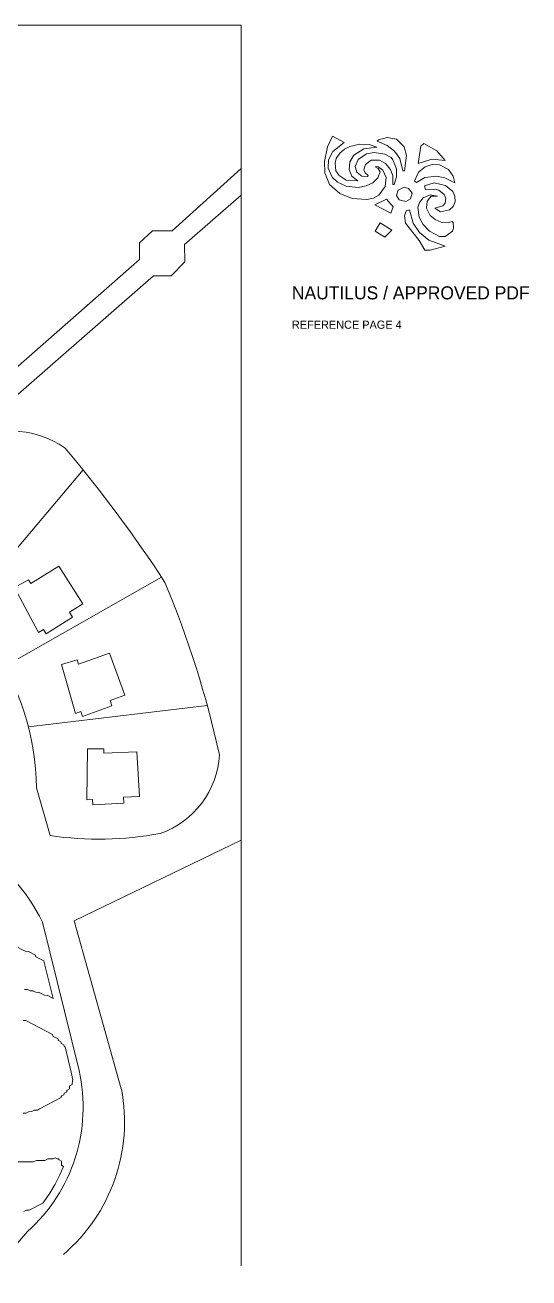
# Model space of a CAD drawing. Header units: inches. Extents: x 36 to 190, y -75 to 56.
# Drawn here: x 64.83 to 80.26, y -28.47 to 9.9 of the extents above; entities that cross this region are included whole.
import ezdxf

# ---------------------------------------------------------------- set-up
doc = ezdxf.new("R2010")
doc.units = ezdxf.units.IN
for name, color, linetype, lineweight in [('01_ORIGINAL_CAD', 7, 'Continuous', 20), ('03_ADDED_AREAS_SAME_COMPOSITION', 7, 'Continuous', 15), ('05_REFERENCE_ICON', 7, 'Continuous', 15), ('06_LABEL', 7, 'Continuous', 15)]:
    doc.layers.add(name, color=color, linetype=linetype, lineweight=lineweight)

# ---------------------------------------------------------------- blocks, each defined once
blk = doc.blocks.new('04_NAUTILUS')
at = {"layer": '01_ORIGINAL_CAD'}
for p, q in [((36.248, 55.9), (71.442, 55.9)), ((71.442, 55.9), (71.442, 17.906))]:
    blk.add_line(p, q, dxfattribs=at)
for points in [[(63.257, 44.272), (68.329, 48.719), (68.329, 49.231), (68.73, 49.6), (69.33, 49.6), (71.442, 51.512), (71.442, 50.696), (69.711, 49.177), (69.725, 48.651), (69.304, 48.218), (68.761, 48.218), (63.72, 43.82), (63.817, 43.397)], [(66.604, 42.276), (62.941, 37.945)], [(69.006, 38.995), (64.196, 36.253)], [(70.407, 35.063), (64.93, 34.409)], [(65.18, 32.538), (65.591, 31.078)], [(71.442, 30.938), (66.326, 28.468)], [(66.326, 28.468), (67.775, 23.323)]]:
    blk.add_lwpolyline(points, dxfattribs=at)
for points in [[(60.29, 39.74, -0.089338), (62.813, 42.944, -0.322066), (66.051, 42.944, -0.030946), (69.111, 38.833, -0.044664), (70.78, 33.554, -0.301674), (68.967, 31.144, -0.082145), (65.591, 31.078)], [(60.29, 39.74, -0.300089), (65.18, 32.538)], [(53.65, 30.945, -0.14301), (60.243, 31.63, -0.286424), (65.36, 28.431), (66.481, 23.89, -0.272091), (64.9, 18.954), (63.661, 17.533)]]:
    blk.add_lwpolyline(points, format="xyb", dxfattribs=at)
for points in [[(65.006, 38.799), (65.865, 39.334), (66.595, 38.175), (66.187, 37.918), (66.283, 37.767), (65.474, 37.257), (65.389, 37.391), (65.242, 37.298), (64.498, 38.674), (64.936, 38.911)], [(66.464, 36.332), (67.417, 36.67), (67.882, 35.382), (67.428, 35.218), (67.489, 35.05), (66.59, 34.725), (66.536, 34.875), (66.372, 34.816), (65.94, 36.319), (66.419, 36.457)], [(67.244, 33.6), (68.254, 33.648), (68.327, 32.28), (67.845, 32.255), (67.855, 32.076), (66.9, 32.025), (66.892, 32.184), (66.717, 32.175), (66.739, 33.739), (67.237, 33.732)]]:
    blk.add_lwpolyline(points, close=True, dxfattribs=at)
blk.add_arc((62.535, 22.313), 5.337, 310.4718, 10.9016, dxfattribs=at)
at = {"layer": '03_ADDED_AREAS_SAME_COMPOSITION'}
for points in [[(64.496, 27.711), (64.83, 27.538), (64.833, 27.536), (64.836, 27.535), (64.84, 27.535), (64.927, 27.531), (65.142, 27.419), (65.148, 27.382), (65.149, 27.379), (65.15, 27.376), (65.152, 27.373), (65.154, 27.371), (65.156, 27.368), (65.159, 27.366), (65.161, 27.364), (65.401, 27.239), (65.407, 27.202), (65.408, 27.199), (65.409, 27.196), (65.411, 27.193), (65.413, 27.19), (65.414, 27.189), (65.684, 26.094), (65.523, 26.179), (65.52, 26.18), (65.516, 26.181), (65.513, 26.181), (65.418, 26.188), (65.256, 26.272), (65.253, 26.273), (65.25, 26.274), (65.246, 26.275), (65.158, 26.279), (65.075, 26.319), (65.072, 26.321), (65.068, 26.322), (65.065, 26.322), (64.986, 26.324), (64.903, 26.364), (64.899, 26.366), (64.896, 26.367), (64.892, 26.367), (64.813, 26.369)], [(64.771, 25.414), (64.849, 25.412), (65.668, 24.985), (65.674, 24.949), (65.675, 24.946), (65.676, 24.942), (65.678, 24.94), (65.679, 24.937), (65.682, 24.935), (65.684, 24.933), (65.687, 24.931), (65.839, 24.851), (65.842, 24.82), (65.843, 24.817), (65.844, 24.813), (65.845, 24.81), (65.847, 24.807), (65.849, 24.804), (65.852, 24.802), (65.855, 24.8), (65.926, 24.761), (65.929, 24.73), (65.929, 24.726), (65.93, 24.723), (65.932, 24.72), (65.933, 24.717), (65.936, 24.714), (65.938, 24.712), (65.941, 24.71), (66.013, 24.67), (66.02, 24.633), (66.02, 24.63), (66.022, 24.627), (66.023, 24.624), (66.025, 24.622), (66.027, 24.619), (66.03, 24.617), (66.033, 24.615), (66.052, 24.605), (66.241, 23.838), (66.287, 23.596), (66.287, 23.596), (66.284, 23.594), (66.282, 23.592), (66.28, 23.59), (66.278, 23.587), (66.276, 23.584), (66.275, 23.581), (66.275, 23.578), (66.275, 23.575), (66.274, 23.46), (66.205, 23.421), (66.202, 23.419), (66.199, 23.417), (66.197, 23.415), (66.195, 23.412), (66.194, 23.409), (66.193, 23.406), (66.192, 23.403), (66.192, 23.4), (66.189, 23.325), (66.119, 23.286), (66.116, 23.284), (66.114, 23.282), (66.112, 23.28), (66.11, 23.277), (66.109, 23.275), (66.107, 23.272), (66.107, 23.269), (66.106, 23.266), (66.104, 23.235), (66.033, 23.195), (66.031, 23.194), (66.028, 23.192), (66.026, 23.19), (66.024, 23.187), (66.023, 23.184), (66.022, 23.182), (66.021, 23.179), (66.02, 23.176), (66.018, 23.145), (65.947, 23.105), (65.945, 23.104), (65.942, 23.102), (65.94, 23.099), (65.938, 23.097), (65.937, 23.094), (65.936, 23.091), (65.935, 23.088), (65.935, 23.085), (65.932, 23.055), (65.271, 22.708), (65.204, 22.673), (65.116, 22.669), (65.113, 22.668), (65.109, 22.667), (65.106, 22.666), (65.032, 22.628), (64.944, 22.624), (64.941, 22.623), (64.937, 22.622), (64.934, 22.621), (64.86, 22.583), (64.772, 22.578)], [(63.858, 21.085), (65.064, 21.085), (65.068, 21.086), (65.071, 21.086), (65.074, 21.087), (65.176, 21.13), (65.418, 21.131), (65.422, 21.131), (65.425, 21.132), (65.429, 21.133), (65.52, 21.176), (65.677, 21.176), (65.68, 21.176), (65.683, 21.177), (65.687, 21.178), (65.752, 21.208), (65.81, 21.18), (65.813, 21.179), (65.816, 21.178), (65.82, 21.178), (65.857, 21.176), (65.861, 21.161), (65.862, 21.158), (65.863, 21.155), (65.865, 21.152), (65.867, 21.149), (65.87, 21.147), (65.873, 21.145), (65.938, 21.11), (65.939, 20.995), (65.94, 20.992), (65.94, 20.989), (65.941, 20.986), (65.943, 20.983), (65.945, 20.981), (65.947, 20.978), (65.949, 20.976), (65.952, 20.974), (66.005, 20.943), (65.894, 20.687), (65.747, 20.401), (65.582, 20.125), (65.397, 19.86), (65.369, 19.824), (64.957, 19.608), (64.878, 19.606), (64.875, 19.606), (64.871, 19.605), (64.868, 19.604), (64.785, 19.563)]]:
    blk.add_lwpolyline(points, dxfattribs=at)
at = {"layer": '05_REFERENCE_ICON'}
for points in [[(74.247, 52.5), (74.6, 52.304), (74.258, 52.033), (74.122, 51.769), (74.11, 51.515), (74.234, 51.24), (74.397, 51.091), (74.658, 50.965), (75.028, 50.931), (75.276, 50.977), (75.475, 51.069), (75.636, 51.219), (75.699, 51.405), (75.647, 51.511), (75.551, 51.554), (75.627, 51.568), (75.783, 51.458), (75.882, 51.231), (75.858, 50.952), (75.666, 50.694), (75.494, 50.603), (75.297, 50.557), (74.847, 50.591), (74.466, 50.738), (74.149, 51.019), (74.013, 51.371), (74, 51.719), (74.085, 52.174)], [(75.078, 52.25), (75.367, 52.239), (75.597, 52.161), (75.208, 52.115), (74.897, 51.919), (74.774, 51.713), (74.75, 51.482), (74.837, 51.275), (75.021, 51.126), (74.662, 51.148), (74.444, 51.292), (74.345, 51.44), (74.32, 51.685), (74.357, 51.81), (74.467, 51.981), (74.61, 52.102), (74.77, 52.182)], [(75.914, 52.456), (76.204, 52.41), (76.434, 52.175), (76.508, 51.902), (76.448, 51.434), (76.4, 51.441), (76.301, 51.815), (76.138, 52.034), (75.915, 52.217), (75.611, 52.343), (75.656, 52.387)], [(77.041, 52.274), (77.435, 52.047), (77.69, 51.753), (77.289, 51.798), (76.867, 51.661), (76.952, 52.187)], [(75.521, 52), (75.848, 51.944), (76.045, 51.842), (76.09, 51.777), (76.201, 51.493), (76.202, 51.248), (76.129, 51.013), (76.093, 51.013), (76.093, 51.28), (76.018, 51.475), (75.868, 51.659), (75.681, 51.763), (75.43, 51.762), (75.255, 51.635), (75.205, 51.471), (75.243, 51.377), (75.34, 51.295), (75.32, 51.262), (75.141, 51.274), (74.985, 51.395), (74.935, 51.572), (75.033, 51.788), (75.287, 51.955)], [(77.294, 51.626), (77.522, 51.615), (77.793, 51.479), (77.937, 51.278), (77.986, 51.071), (77.688, 51.218), (77.427, 51.275), (77.068, 51.229), (76.812, 51.084), (76.757, 51.123), (76.88, 51.391), (77.085, 51.558)], [(77.356, 51.069), (77.708, 50.99), (77.926, 50.8), (77.987, 50.664), (78, 50.487), (77.939, 50.339), (77.832, 50.24), (77.555, 50.183), (77.374, 50.293), (77.618, 50.366), (77.693, 50.446), (77.718, 50.598), (77.667, 50.716), (77.504, 50.842), (77.391, 50.877), (77.09, 50.865), (77.061, 50.978)], [(76.434, 50.932), (76.576, 50.898), (76.683, 50.754), (76.634, 50.577), (76.491, 50.501), (76.287, 50.546), (76.205, 50.679), (76.254, 50.844)], [(77.234, 50.705), (77.458, 50.663), (77.264, 50.66), (77.139, 50.509), (77.127, 50.289), (77.239, 50.071), (77.389, 49.944), (77.575, 49.864), (77.811, 49.852), (77.91, 49.884), (77.94, 49.856), (77.952, 49.679), (77.916, 49.588), (77.699, 49.421), (77.52, 49.421), (77.212, 49.592), (77.019, 49.792), (76.895, 50.02), (76.858, 50.31), (76.907, 50.47), (77.025, 50.614)], [(75.898, 50.569), (76.105, 50.333), (76.027, 50.139), (75.541, 50.398)], [(76.6, 50.24), (76.71, 49.833), (76.909, 49.546), (77.193, 49.318), (77.695, 49.126), (77.232, 49.011), (77.07, 49.011), (76.895, 49.304), (76.477, 49.838), (76.452, 50.06), (76.501, 50.208)], [(75.704, 49.839), (76.058, 49.624), (75.844, 49.4), (75.555, 49.587)]]:
    blk.add_lwpolyline(points, close=True, dxfattribs=at)
at = {"layer": '06_LABEL'}
for s, height, p in [('NAUTILUS / APPROVED PDF', 0.4, (73, 47.5)), ('REFERENCE PAGE 4', 0.25, (73, 46.6))]:
    blk.add_text(s, height=height, dxfattribs=at).set_placement(p)

msp = doc.modelspace()

# ---------------------------------------------------------------- block references
msp.add_blockref('04_NAUTILUS', (0, -46))

doc.saveas('drawing.dxf')
